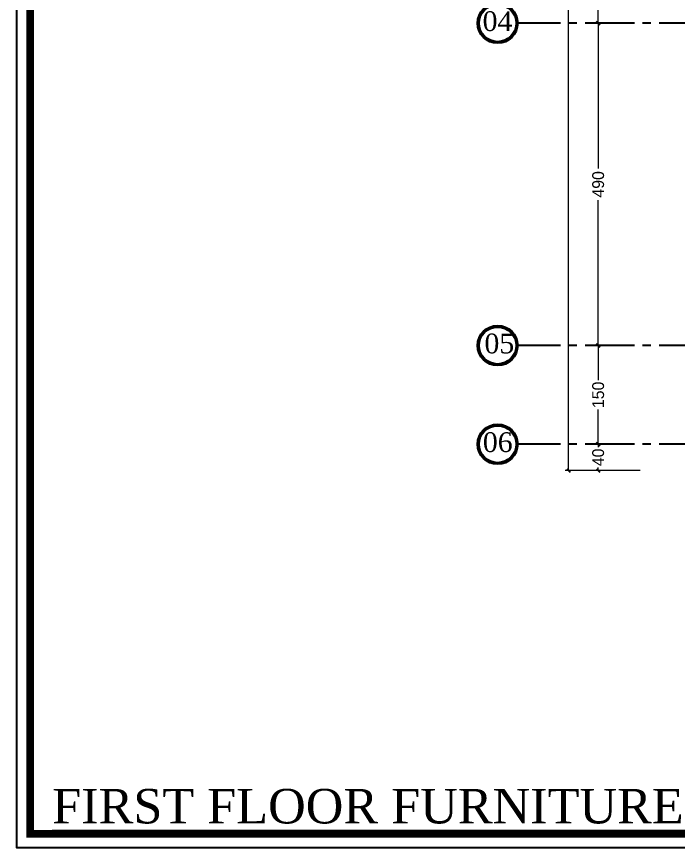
# Model space of a CAD drawing. Header units: centimetres. Extents: x 7997 to 116674, y 1017 to 13844.
# Drawn here: x 94453 to 95460, y 8084 to 9347 of the extents above; entities that cross this region are included whole.
import ezdxf
from ezdxf.enums import TextEntityAlignment as Align

# ---------------------------------------------------------------- set-up
doc = ezdxf.new("R2010")
doc.units = ezdxf.units.CM
doc.header["$LTSCALE"] = 200
doc.header["$PDMODE"] = 2
doc.linetypes.add('CENTER2', pattern=[1.125, 0.75, -0.125, 0.125, -0.125])
for name, color, linetype in [('$0$GRID', 9, 'Continuous'), ('$0$GRID @ 1', 9, 'Continuous'), ('AXIS', 9, 'CENTER2'), ('COL', 1, 'Continuous'), ('DIM', 11, 'Continuous')]:
    doc.layers.add(name, color=color, linetype=linetype)
doc.layers.add('HA', color=251, linetype='Continuous', lineweight=0)
doc.layers.add('TEXT', color=6, linetype='Continuous', lineweight=18)
doc.styles.add('$0$GRID', font='times.ttf', dxfattribs={"height": 40})
doc.styles.add('T1', font='times.ttf')
doc.styles.add('T2', font='')
doc.styles.get('T2').set_extended_font_data('Elisia')
doc.dimstyles.new('NORMAL', dxfattribs={"dimtxt": 18, "dimasz": 5, "dimexe": 5, "dimexo": 5, "dimgap": 1, "dimtad": 0, "dimdec": 0, "dimdsep": 46, "dimtxsty": 'T2', "dimblk1": 'OBLIQUE', "dimblk2": 'OBLIQUE', "dimsah": 1, "dimcen": 0.09, "dimclrd": 4, "dimclre": 4, "dimclrt": 6, "dimadec": 0, "dimazin": 0, "dimtfac": 1, "dimtdec": 0, "dimtofl": 0, "dimtmove": 1, "dimatfit": 2, "dimldrblk": 'OPEN30', "dimfxl": 0, "dimtolj": 1, "dimtzin": 0, "dimlwd": 5, "dimlwe": 5, "dimarcsym": 0})

# ---------------------------------------------------------------- blocks, each defined once
blk = doc.blocks.new('08-TITLE SHEET-selattin', base_point=(45714.8, -203081.4))
at = {"color": 0}
blk.add_lwpolyline([(51244.8, -203081.4), (45714.8, -203081.4), (45714.8, -206921.4), (51244.8, -206921.4)], close=True, dxfattribs=at)
at = {"color": 0, "linetype": 'ByBlock', "const_width": 17}
blk.add_lwpolyline([(45744.3, -206891.9), (51215.3, -206891.9), (51215.3, -203110.8), (45744.3, -203110.8)], close=True, dxfattribs=at)
at = {"layer": 'HA', "ltscale": 1.2}
blk.add_lwpolyline([(45714.8, -203081.4), (51244.8, -203081.4), (51244.8, -206921.4), (45714.8, -206921.4)], close=True, dxfattribs=at)
blk = doc.blocks.new('_OBLIQUE')
at = {"color": 0, "linetype": 'ByBlock'}
blk.add_line((-0.5, -0.5), (0.5, 0.5), dxfattribs=at)
blk = doc.blocks.new('*D1693')
at = {"layer": 'Defpoints', "color": 0, "transparency": 16777216}
for p in [(37000.6, 5697), (37000.6, 5697), (37000.6, 5657)]:
    blk.add_point(p, dxfattribs=at)
at = {"layer": 'DIM', "color": 4, "lineweight": 5, "transparency": 16777216}
for p, q in [((37000.6, 5697), (37000.6, 5692.6)), ((37000.6, 5657), (37000.6, 5661.4))]:
    blk.add_line(p, q, dxfattribs=at)
at = {"layer": 'DIM', "color": 4, "lineweight": 5, "transparency": 16777216, "xscale": 5, "yscale": 5, "zscale": 5}
for p, rotation in [((37000.6, 5697), 90), ((37000.6, 5657), 270)]:
    blk.add_blockref('_OBLIQUE', p, dxfattribs=dict(at, rotation=rotation))
at = {"layer": 'DIM', "color": 6, "transparency": 16777216, "insert": (37000.6, 5677), "char_height": 18, "attachment_point": 5, "rotation": 90, "style": 'T2'}
blk.add_mtext('\\A1;40', dxfattribs=at)
blk = doc.blocks.new('_Open30')
at = {"color": 0, "linetype": 'ByBlock', "lineweight": -2}
for p, q in [((-1, 0.27), (0, 0)), ((0, 0), (-1, -0.27)), ((0, 0), (-1, 0))]:
    blk.add_line(p, q, dxfattribs=at)
blk = doc.blocks.new('*D1694')
at = {"layer": 'Defpoints', "color": 0, "transparency": 16777216}
for p in [(37000.6, 5847), (37000.6, 5847), (37000.6, 5697)]:
    blk.add_point(p, dxfattribs=at)
at = {"layer": 'DIM', "color": 4, "lineweight": 5, "transparency": 16777216}
for p, q in [((37000.6, 5847), (37000.6, 5794.4)), ((37000.6, 5697), (37000.6, 5749.6))]:
    blk.add_line(p, q, dxfattribs=at)
at = {"layer": 'DIM', "color": 4, "lineweight": 5, "transparency": 16777216, "xscale": 5, "yscale": 5, "zscale": 5}
for p, rotation in [((37000.6, 5847), 90), ((37000.6, 5697), 270)]:
    blk.add_blockref('_OBLIQUE', p, dxfattribs=dict(at, rotation=rotation))
at = {"layer": 'DIM', "color": 6, "transparency": 16777216, "insert": (37000.6, 5772), "char_height": 18, "attachment_point": 5, "rotation": 90, "style": 'T2'}
blk.add_mtext('\\A1;150', dxfattribs=at)
blk = doc.blocks.new('*D1695')
at = {"layer": 'Defpoints', "color": 0, "transparency": 16777216}
for p in [(37000.6, 6337), (37000.6, 6337), (37000.6, 5847)]:
    blk.add_point(p, dxfattribs=at)
at = {"layer": 'DIM', "color": 4, "lineweight": 5, "transparency": 16777216}
for p, q in [((37000.6, 6337), (37000.6, 6116.1)), ((37000.6, 5847), (37000.6, 6067.9))]:
    blk.add_line(p, q, dxfattribs=at)
at = {"layer": 'DIM', "color": 4, "lineweight": 5, "transparency": 16777216, "xscale": 5, "yscale": 5, "zscale": 5}
for p, rotation in [((37000.6, 6337), 90), ((37000.6, 5847), 270)]:
    blk.add_blockref('_OBLIQUE', p, dxfattribs=dict(at, rotation=rotation))
at = {"layer": 'DIM', "color": 6, "transparency": 16777216, "insert": (37000.6, 6092), "char_height": 18, "attachment_point": 5, "rotation": 90, "style": 'T2'}
blk.add_mtext('\\A1;490', dxfattribs=at)
blk = doc.blocks.new('*D1696')
at = {"layer": 'Defpoints', "color": 0, "transparency": 16777216}
for p in [(37000.6, 6597), (37000.6, 6597), (37000.6, 6337)]:
    blk.add_point(p, dxfattribs=at)
at = {"layer": 'DIM', "color": 4, "lineweight": 5, "transparency": 16777216}
for p, q in [((37000.6, 6597), (37000.6, 6553.4)), ((37000.6, 6337), (37000.6, 6505.1))]:
    blk.add_line(p, q, dxfattribs=at)
at = {"layer": 'DIM', "color": 4, "lineweight": 5, "transparency": 16777216, "xscale": 5, "yscale": 5, "zscale": 5}
for p, rotation in [((37000.6, 6597), 90), ((37000.6, 6337), 270)]:
    blk.add_blockref('_OBLIQUE', p, dxfattribs=dict(at, rotation=rotation))
at = {"layer": 'DIM', "color": 6, "transparency": 16777216, "insert": (37000.6, 6529.2), "char_height": 18, "attachment_point": 5, "rotation": 90, "style": 'T2'}
blk.add_mtext('\\A1;260', dxfattribs=at)
blk = doc.blocks.new('*D1702')
at = {"layer": 'Defpoints', "color": 0, "transparency": 16777216}
for p in [(36955.4, 7202), (37069.3, 7202), (37069.3, 5657)]:
    blk.add_point(p, dxfattribs=at)
at = {"layer": 'DIM', "color": 4, "lineweight": 5, "transparency": 16777216}
for p, q in [((37064.3, 7202), (36950.4, 7202)), ((36955.4, 7202), (36955.4, 6470.7)), ((36955.4, 5657), (36955.4, 6388.3)), ((37064.3, 5657), (36950.4, 5657))]:
    blk.add_line(p, q, dxfattribs=at)
at = {"layer": 'DIM', "color": 4, "lineweight": 5, "transparency": 16777216, "xscale": 5, "yscale": 5, "zscale": 5}
for p, rotation in [((36955.4, 7202), 90), ((36955.4, 5657), 270)]:
    blk.add_blockref('_OBLIQUE', p, dxfattribs=dict(at, rotation=rotation))
at = {"layer": 'DIM', "color": 6, "transparency": 16777216, "insert": (36955.4, 6429.5), "char_height": 30, "attachment_point": 5, "rotation": 90, "style": 'T1'}
blk.add_mtext('\\A1;1545', dxfattribs=at)
blk = doc.blocks.new('*U1678')
at = {"layer": '$0$GRID', "linetype": 'ByBlock', "ltscale": 100}
for radius in [40.7, 37.5]:
    blk.add_circle((0, 0), radius, dxfattribs=at)
at = {"layer": '$0$GRID', "style": '$0$GRID'}
blk.add_attdef('A1', text='', height=40, dxfattribs=at).set_placement((0, 4.2), align=Align.MIDDLE_CENTER)
blk = doc.blocks.new('*U1739')
at = {"layer": '$0$GRID', "linetype": 'Continuous'}
ref = blk.add_blockref('*U1678', (36847.6, 6337), dxfattribs=dict(at, xscale=0.75, yscale=0.75, zscale=0.75))
ref.add_attrib('A1', '04', dxfattribs={"layer": '$0$GRID @ 1', "height": 30, "style": '$0$GRID'}).set_placement((36847.4, 6340.1), align=Align.MIDDLE_CENTER)
blk = doc.blocks.new('*U1740')
at = {"layer": '$0$GRID', "linetype": 'Continuous'}
ref = blk.add_blockref('*U1678', (36847.6, 5847), dxfattribs=dict(at, xscale=0.75, yscale=0.75, zscale=0.75))
ref.add_attrib('A1', '05', dxfattribs={"layer": '$0$GRID @ 1', "height": 30, "style": '$0$GRID'}).set_placement((36850.2, 5850.1), align=Align.MIDDLE_CENTER)
blk = doc.blocks.new('*U1741')
at = {"layer": '$0$GRID', "linetype": 'Continuous'}
ref = blk.add_blockref('*U1678', (36847.6, 5697), dxfattribs=dict(at, xscale=0.75, yscale=0.75, zscale=0.75))
ref.add_attrib('A1', '06', dxfattribs={"layer": '$0$GRID @ 1', "height": 30, "style": '$0$GRID'}).set_placement((36847.8, 5700.1), align=Align.MIDDLE_CENTER)
blk = doc.blocks.new('09-GRID LINE PLAN-Essa', base_point=(37178.1, 7462))
at = {"layer": 'AXIS', "ltscale": 0.5}
for p, q in [((38518.1, 6337), (36878.1, 6337)), ((38518.1, 5847), (36878.1, 5847)), ((38518.1, 5697), (36878.1, 5697))]:
    blk.add_line(p, q, dxfattribs=at)
at = {"layer": 'COL', "linetype": 'Continuous'}
for name in ['*U1739', '*U1740', '*U1741']:
    blk.add_blockref(name, (0, 0), dxfattribs=at)
at = {"layer": 'DIM'}
dim = blk.add_linear_dim(base=(36955.4, 7202), p1=(37069.3, 5657), p2=(37069.3, 7202), angle=90, dimstyle='NORMAL', override={"dimtxt": 30, "dimtxsty": 'T1'}, dxfattribs=at)
dim.commit()
dim.dimension.update_dxf_attribs({"geometry": '*D1702', "text_midpoint": (36955.4, 6429.5)})
dim = blk.add_linear_dim(base=(37000.6, 6597), p1=(37000.6, 6337), p2=(37000.6, 6597), angle=90, dimstyle='NORMAL', dxfattribs=at)
dim.commit()
dim.dimension.update_dxf_attribs({"geometry": '*D1696', "text_midpoint": (37000.6, 6529.2), "dimtype": 128})
for base, p1, p2, picture, middle in [((37000.6, 6337), (37000.6, 5847), (37000.6, 6337), '*D1695', (37000.6, 6092)), ((37000.6, 5847), (37000.6, 5697), (37000.6, 5847), '*D1694', (37000.6, 5772)), ((37000.6, 5697), (37000.6, 5657), (37000.6, 5697), '*D1693', (37000.6, 5677))]:
    dim = blk.add_linear_dim(base=base, p1=p1, p2=p2, angle=90, dimstyle='NORMAL', dxfattribs=at)
    dim.commit()
    dim.dimension.update_dxf_attribs({"geometry": picture, "text_midpoint": middle})

msp = doc.modelspace()

# ---------------------------------------------------------------- linework, layer by layer
at = {"linetype": 'Continuous'}
msp.add_lwpolyline([(94452.763, 8084.0841), (98323.763, 8084.0841), (98323.763, 10772.0841), (94452.763, 10772.0841)], close=True, dxfattribs=at)

# ---------------------------------------------------------------- block references
at = {"layer": 'COL', "linetype": 'Continuous'}
msp.add_blockref('09-GRID LINE PLAN-Essa', (95515.0432, 10462.002), dxfattribs=at)
at = {"layer": 'DIM', "color": 0, "linetype": 'Continuous', "xscale": 0.7000000000000033, "yscale": 0.7000000000000033, "zscale": 0.7000000000000033}
msp.add_blockref('08-TITLE SHEET-selattin', (94452.763, 10772.0841), dxfattribs=at)

# ---------------------------------------------------------------- texts
at = {"layer": 'TEXT', "style": 'T1'}
msp.add_text('%%UFIRST FLOOR FURNITURE PLAN', height=52.5, dxfattribs=at).set_placement((95100.7493, 8120.5074), align=Align.CENTER)

doc.saveas('drawing.dxf')
